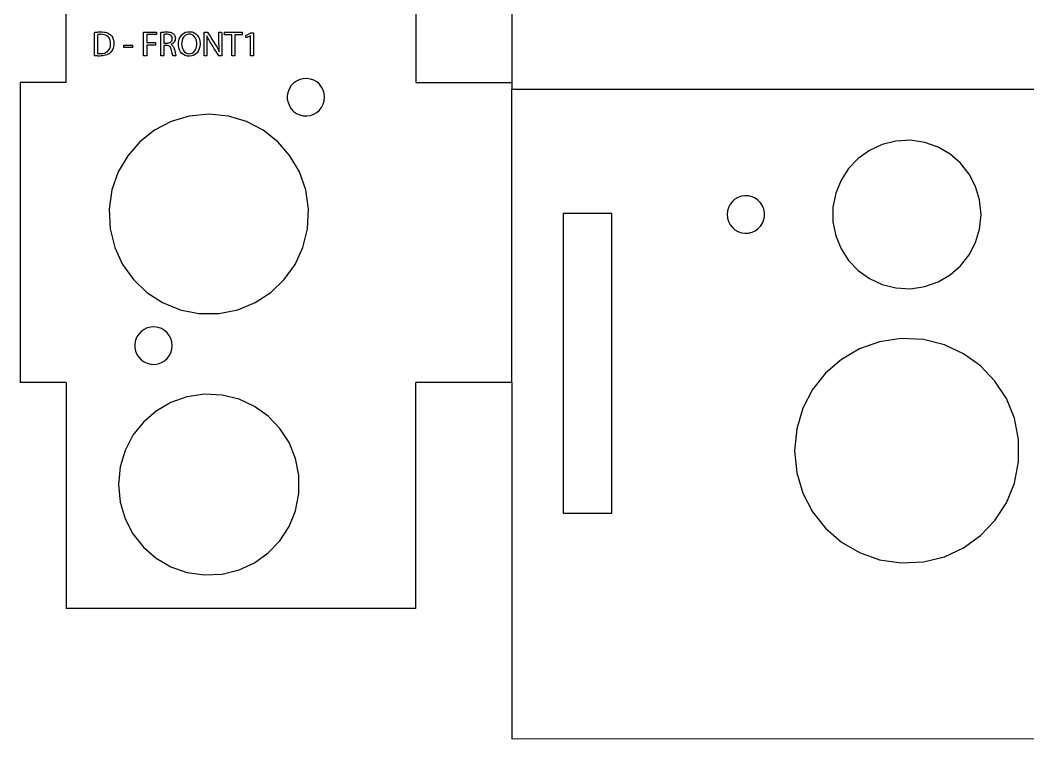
# Model space of a CAD drawing. Header units: metres. Extents: x 1590 to 2032, y 1171 to 1416.
# Drawn here: x 1592.8 to 1673.6, y 1171.2 to 1228.9 of the extents above; entities that cross this region are included whole.
import ezdxf

# ---------------------------------------------------------------- set-up
doc = ezdxf.new("R2010")
doc.units = ezdxf.units.M

msp = doc.modelspace()

# ---------------------------------------------------------------- linework, layer by layer
at = {"layer": 'COMPONENT1'}
for p, q in [((1632.23, 1251.589), (1632.23, 1223.859)), ((1596.53, 1223.859), (1596.53, 1229.78)), ((1624.53, 1229.78), (1624.53, 1223.859)), ((1592.83, 1223.859), (1592.83, 1199.849)), ((1596.53, 1223.859), (1592.83, 1223.859)), ((1614.558, 1223.62), (1614.406, 1223.385)), ((1614.751, 1223.822), (1614.558, 1223.62)), ((1614.978, 1223.985), (1614.751, 1223.822)), ((1615.234, 1224.104), (1614.978, 1223.985)), ((1615.513, 1224.173), (1615.234, 1224.104)), ((1615.81, 1224.188), (1615.513, 1224.173)), ((1616.099, 1224.145), (1615.81, 1224.188)), ((1616.367, 1224.05), (1616.099, 1224.145)), ((1616.609, 1223.908), (1616.367, 1224.05)), ((1616.82, 1223.725), (1616.609, 1223.908)), ((1616.993, 1223.506), (1616.82, 1223.725)), ((1624.53, 1223.859), (1632.23, 1223.859)), ((1632.23, 1223.859), (1632.23, 1223.375)), ((1614.298, 1223.123), (1614.242, 1222.838)), ((1614.242, 1222.838), (1614.242, 1222.541)), ((1614.406, 1223.385), (1614.298, 1223.123)), ((1617.124, 1223.257), (1616.993, 1223.506)), ((1617.206, 1222.983), (1617.124, 1223.257)), ((1617.235, 1222.69), (1617.206, 1222.983)), ((1632.23, 1223.375), (1632.23, 1223.3)), ((1632.23, 1223.225), (1632.23, 1223.3)), ((1693.895, 1223.3), (1632.23, 1223.3)), ((1632.23, 1199.849), (1632.23, 1223.225)), ((1614.242, 1222.541), (1614.298, 1222.256)), ((1614.298, 1222.256), (1614.406, 1221.994)), ((1614.406, 1221.994), (1614.558, 1221.759)), ((1616.993, 1221.873), (1617.124, 1222.122)), ((1617.124, 1222.122), (1617.206, 1222.396)), ((1617.206, 1222.396), (1617.235, 1222.69)), ((1606.389, 1221.176), (1604.927, 1220.737)), ((1607.953, 1221.329), (1606.389, 1221.176)), ((1609.518, 1221.176), (1607.953, 1221.329)), ((1610.98, 1220.737), (1609.518, 1221.176)), ((1614.558, 1221.759), (1614.751, 1221.557)), ((1614.751, 1221.557), (1614.978, 1221.394)), ((1614.978, 1221.394), (1615.234, 1221.275)), ((1615.234, 1221.275), (1615.513, 1221.206)), ((1615.513, 1221.206), (1615.81, 1221.191)), ((1615.81, 1221.191), (1616.099, 1221.234)), ((1616.099, 1221.234), (1616.367, 1221.329)), ((1616.367, 1221.329), (1616.609, 1221.471)), ((1616.609, 1221.471), (1616.82, 1221.654)), ((1616.82, 1221.654), (1616.993, 1221.873)), ((1604.927, 1220.737), (1603.597, 1220.041)), ((1612.31, 1220.041), (1610.98, 1220.737)), ((1603.597, 1220.041), (1602.43, 1219.116)), ((1613.477, 1219.116), (1612.31, 1220.041)), ((1602.43, 1219.116), (1601.453, 1217.994)), ((1614.454, 1217.994), (1613.477, 1219.116)), ((1661.908, 1218.905), (1660.892, 1218.432)), ((1663.016, 1219.18), (1661.908, 1218.905)), ((1664.192, 1219.237), (1663.016, 1219.18)), ((1665.339, 1219.068), (1664.192, 1219.237)), ((1666.404, 1218.692), (1665.339, 1219.068)), ((1601.453, 1217.994), (1600.697, 1216.702)), ((1615.21, 1216.702), (1614.454, 1217.994)), ((1660.892, 1218.432), (1659.992, 1217.785)), ((1667.364, 1218.129), (1666.404, 1218.692)), ((1668.199, 1217.403), (1667.364, 1218.129)), ((1659.992, 1217.785), (1659.228, 1216.985)), ((1668.887, 1216.534), (1668.199, 1217.403)), ((1600.697, 1216.702), (1600.191, 1215.271)), ((1615.716, 1215.271), (1615.21, 1216.702)), ((1659.228, 1216.985), (1658.622, 1216.054)), ((1669.405, 1215.546), (1668.887, 1216.534)), ((1658.622, 1216.054), (1658.197, 1215.013)), ((1669.732, 1214.459), (1669.405, 1215.546)), ((1600.191, 1215.271), (1599.963, 1213.729)), ((1615.944, 1213.729), (1615.716, 1215.271)), ((1650.632, 1214.75), (1650.364, 1214.655)), ((1650.921, 1214.793), (1650.632, 1214.75)), ((1651.218, 1214.778), (1650.921, 1214.793)), ((1651.497, 1214.709), (1651.218, 1214.778)), ((1651.753, 1214.59), (1651.497, 1214.709)), ((1658.197, 1215.013), (1657.974, 1213.885)), ((1649.738, 1214.111), (1649.607, 1213.862)), ((1649.911, 1214.33), (1649.738, 1214.111)), ((1650.122, 1214.514), (1649.911, 1214.33)), ((1650.364, 1214.655), (1650.122, 1214.514)), ((1651.98, 1214.427), (1651.753, 1214.59)), ((1652.173, 1214.225), (1651.98, 1214.427)), ((1652.325, 1213.99), (1652.173, 1214.225)), ((1652.433, 1213.728), (1652.325, 1213.99)), ((1669.845, 1213.295), (1669.732, 1214.459)), ((1599.963, 1213.729), (1600.04, 1212.147)), ((1615.867, 1212.147), (1615.944, 1213.729)), ((1640.263, 1213.375), (1636.363, 1213.375)), ((1636.363, 1213.375), (1636.363, 1189.364)), ((1640.263, 1189.364), (1640.263, 1213.375)), ((1649.525, 1213.588), (1649.496, 1213.295)), ((1649.496, 1213.295), (1649.525, 1213.001)), ((1649.607, 1213.862), (1649.525, 1213.588)), ((1652.489, 1213.443), (1652.433, 1213.728)), ((1652.433, 1212.861), (1652.489, 1213.146)), ((1652.489, 1213.146), (1652.489, 1213.443)), ((1657.974, 1213.885), (1657.974, 1212.705)), ((1669.732, 1212.131), (1669.845, 1213.295)), ((1649.525, 1213.001), (1649.607, 1212.727)), ((1649.607, 1212.727), (1649.738, 1212.478)), ((1649.738, 1212.478), (1649.911, 1212.259)), ((1651.98, 1212.163), (1652.173, 1212.364)), ((1652.173, 1212.364), (1652.325, 1212.599)), ((1652.325, 1212.599), (1652.433, 1212.861)), ((1657.974, 1212.705), (1658.197, 1211.576)), ((1600.04, 1212.147), (1600.411, 1210.657)), ((1615.496, 1210.657), (1615.867, 1212.147)), ((1649.911, 1212.259), (1650.122, 1212.076)), ((1650.122, 1212.076), (1650.364, 1211.934)), ((1650.364, 1211.934), (1650.632, 1211.839)), ((1650.632, 1211.839), (1650.921, 1211.797)), ((1650.921, 1211.797), (1651.218, 1211.811)), ((1651.218, 1211.811), (1651.497, 1211.88)), ((1651.497, 1211.88), (1651.753, 1211.999)), ((1651.753, 1211.999), (1651.98, 1212.163)), ((1658.197, 1211.576), (1658.622, 1210.535)), ((1669.405, 1211.044), (1669.732, 1212.131)), ((1668.887, 1210.055), (1669.405, 1211.044)), ((1600.411, 1210.657), (1601.046, 1209.292)), ((1614.861, 1209.292), (1615.496, 1210.657)), ((1658.622, 1210.535), (1659.228, 1209.604)), ((1668.199, 1209.186), (1668.887, 1210.055)), ((1601.046, 1209.292), (1601.916, 1208.081)), ((1613.991, 1208.081), (1614.861, 1209.292)), ((1659.228, 1209.604), (1659.992, 1208.804)), ((1667.364, 1208.46), (1668.199, 1209.186)), ((1659.992, 1208.804), (1660.892, 1208.157)), ((1666.404, 1207.898), (1667.364, 1208.46)), ((1601.916, 1208.081), (1602.991, 1207.054)), ((1612.915, 1207.054), (1613.991, 1208.081)), ((1660.892, 1208.157), (1661.908, 1207.685)), ((1661.908, 1207.685), (1663.016, 1207.409)), ((1664.192, 1207.352), (1665.339, 1207.521)), ((1665.339, 1207.521), (1666.404, 1207.898)), ((1602.991, 1207.054), (1604.244, 1206.24)), ((1611.663, 1206.24), (1612.915, 1207.054)), ((1663.016, 1207.409), (1664.192, 1207.352)), ((1604.244, 1206.24), (1605.643, 1205.668)), ((1610.264, 1205.668), (1611.663, 1206.24)), ((1605.643, 1205.668), (1607.16, 1205.368)), ((1607.16, 1205.368), (1608.747, 1205.368)), ((1608.747, 1205.368), (1610.264, 1205.668)), ((1603.016, 1204.205), (1602.76, 1204.086)), ((1603.296, 1204.274), (1603.016, 1204.205)), ((1603.593, 1204.289), (1603.296, 1204.274)), ((1603.882, 1204.246), (1603.593, 1204.289)), ((1604.15, 1204.151), (1603.882, 1204.246)), ((1602.188, 1203.486), (1602.081, 1203.224)), ((1602.341, 1203.721), (1602.188, 1203.486)), ((1602.533, 1203.923), (1602.341, 1203.721)), ((1602.76, 1204.086), (1602.533, 1203.923)), ((1604.392, 1204.009), (1604.15, 1204.151)), ((1604.603, 1203.826), (1604.392, 1204.009)), ((1604.776, 1203.607), (1604.603, 1203.826)), ((1604.906, 1203.358), (1604.776, 1203.607)), ((1602.081, 1203.224), (1602.025, 1202.939)), ((1602.025, 1202.939), (1602.025, 1202.642)), ((1602.025, 1202.642), (1602.081, 1202.357)), ((1604.989, 1203.084), (1604.906, 1203.358)), ((1605.018, 1202.791), (1604.989, 1203.084)), ((1604.989, 1202.497), (1605.018, 1202.791)), ((1661.712, 1203.108), (1660.101, 1202.538)), ((1663.446, 1203.364), (1661.712, 1203.108)), ((1665.225, 1203.277), (1663.446, 1203.364)), ((1666.902, 1202.86), (1665.225, 1203.277)), ((1668.438, 1202.146), (1666.902, 1202.86)), ((1602.081, 1202.357), (1602.188, 1202.095)), ((1602.188, 1202.095), (1602.341, 1201.86)), ((1602.341, 1201.86), (1602.533, 1201.659)), ((1604.603, 1201.755), (1604.776, 1201.974)), ((1604.776, 1201.974), (1604.906, 1202.223)), ((1604.906, 1202.223), (1604.989, 1202.497)), ((1660.101, 1202.538), (1658.648, 1201.687)), ((1669.8, 1201.167), (1668.438, 1202.146)), ((1602.533, 1201.659), (1602.76, 1201.495)), ((1602.76, 1201.495), (1603.016, 1201.376)), ((1603.016, 1201.376), (1603.296, 1201.307)), ((1603.296, 1201.307), (1603.593, 1201.292)), ((1603.593, 1201.292), (1603.882, 1201.335)), ((1603.882, 1201.335), (1604.15, 1201.43)), ((1604.15, 1201.43), (1604.392, 1201.572)), ((1604.392, 1201.572), (1604.603, 1201.755)), ((1658.648, 1201.687), (1657.385, 1200.589)), ((1670.955, 1199.957), (1669.8, 1201.167)), ((1657.385, 1200.589), (1656.345, 1199.275)), ((1596.53, 1199.849), (1592.83, 1199.849)), ((1596.53, 1199.849), (1596.53, 1181.74)), ((1632.23, 1199.849), (1624.53, 1199.849)), ((1624.53, 1181.74), (1624.53, 1199.849)), ((1632.23, 1199.849), (1632.23, 1171.295)), ((1671.871, 1198.548), (1670.955, 1199.957)), ((1606.194, 1198.698), (1604.897, 1198.239)), ((1607.592, 1198.904), (1606.194, 1198.698)), ((1609.025, 1198.834), (1607.592, 1198.904)), ((1610.375, 1198.499), (1609.025, 1198.834)), ((1656.345, 1199.275), (1655.562, 1197.78)), ((1604.897, 1198.239), (1603.726, 1197.554)), ((1611.613, 1197.923), (1610.375, 1198.499)), ((1612.71, 1197.135), (1611.613, 1197.923)), ((1655.562, 1197.78), (1655.068, 1196.135)), ((1672.514, 1196.974), (1671.871, 1198.548)), ((1603.726, 1197.554), (1602.709, 1196.669)), ((1613.641, 1196.16), (1612.71, 1197.135)), ((1672.852, 1195.267), (1672.514, 1196.974)), ((1602.709, 1196.669), (1601.871, 1195.611)), ((1614.378, 1195.025), (1613.641, 1196.16)), ((1655.068, 1196.135), (1654.895, 1194.375)), ((1601.871, 1195.611), (1601.24, 1194.406)), ((1614.897, 1193.757), (1614.378, 1195.025)), ((1672.852, 1193.482), (1672.852, 1195.267)), ((1601.24, 1194.406), (1600.842, 1193.081)), ((1615.168, 1192.382), (1614.897, 1193.757)), ((1654.895, 1194.375), (1655.068, 1192.614)), ((1600.842, 1193.081), (1600.703, 1191.663)), ((1672.514, 1191.775), (1672.852, 1193.482)), ((1615.168, 1190.944), (1615.168, 1192.382)), ((1655.068, 1192.614), (1655.562, 1190.97)), ((1600.703, 1191.663), (1600.842, 1190.245)), ((1671.871, 1190.201), (1672.514, 1191.775)), ((1614.897, 1189.569), (1615.168, 1190.944)), ((1655.562, 1190.97), (1656.345, 1189.474)), ((1600.842, 1190.245), (1601.24, 1188.92)), ((1670.955, 1188.792), (1671.871, 1190.201)), ((1601.24, 1188.92), (1601.871, 1187.715)), ((1614.378, 1188.301), (1614.897, 1189.569)), ((1636.363, 1189.364), (1640.263, 1189.364)), ((1656.345, 1189.474), (1657.385, 1188.16)), ((1613.641, 1187.166), (1614.378, 1188.301)), ((1657.385, 1188.16), (1658.648, 1187.062)), ((1669.8, 1187.582), (1670.955, 1188.792)), ((1601.871, 1187.715), (1602.709, 1186.657)), ((1668.438, 1186.603), (1669.8, 1187.582)), ((1602.709, 1186.657), (1603.726, 1185.772)), ((1612.71, 1186.191), (1613.641, 1187.166)), ((1658.648, 1187.062), (1660.101, 1186.211)), ((1666.902, 1185.889), (1668.438, 1186.603)), ((1603.726, 1185.772), (1604.897, 1185.087)), ((1611.613, 1185.403), (1612.71, 1186.191)), ((1660.101, 1186.211), (1661.712, 1185.641)), ((1661.712, 1185.641), (1663.446, 1185.386)), ((1665.225, 1185.472), (1666.902, 1185.889)), ((1604.897, 1185.087), (1606.194, 1184.628)), ((1609.025, 1184.492), (1610.375, 1184.827)), ((1610.375, 1184.827), (1611.613, 1185.403)), ((1663.446, 1185.386), (1665.225, 1185.472)), ((1606.194, 1184.628), (1607.592, 1184.422)), ((1607.592, 1184.422), (1609.025, 1184.492)), ((1624.53, 1181.74), (1596.53, 1181.74)), ((1788.894, 1171.22), (1632.23, 1171.295))]:
    msp.add_line(p, q, dxfattribs=at)
at = {"layer": 'COMPONENT9'}
for p, q in [((1598.782, 1227.877), (1598.838, 1227.886)), ((1598.782, 1227.8), (1598.782, 1227.877)), ((1598.782, 1227.595), (1598.782, 1227.8)), ((1598.838, 1227.886), (1598.897, 1227.894)), ((1598.897, 1227.894), (1598.958, 1227.901)), ((1598.958, 1227.901), (1599.021, 1227.908)), ((1599.021, 1227.908), (1599.086, 1227.913)), ((1599.047, 1227.704), (1599.027, 1227.612)), ((1599.074, 1227.708), (1599.047, 1227.704)), ((1599.104, 1227.713), (1599.074, 1227.708)), ((1599.086, 1227.913), (1599.154, 1227.916)), ((1599.137, 1227.717), (1599.104, 1227.713)), ((1599.173, 1227.72), (1599.137, 1227.717)), ((1599.154, 1227.916), (1599.223, 1227.919)), ((1599.211, 1227.722), (1599.173, 1227.72)), ((1599.252, 1227.724), (1599.211, 1227.722)), ((1599.223, 1227.919), (1599.293, 1227.92)), ((1599.296, 1227.725), (1599.252, 1227.724)), ((1599.293, 1227.92), (1599.411, 1227.917)), ((1599.424, 1227.721), (1599.296, 1227.725)), ((1599.411, 1227.917), (1599.529, 1227.907)), ((1599.588, 1227.693), (1599.424, 1227.721)), ((1599.529, 1227.907), (1599.638, 1227.889)), ((1599.729, 1227.643), (1599.588, 1227.693)), ((1599.638, 1227.889), (1599.738, 1227.864)), ((1599.846, 1227.571), (1599.729, 1227.643)), ((1599.738, 1227.864), (1599.83, 1227.833)), ((1599.83, 1227.833), (1599.913, 1227.795)), ((1599.913, 1227.795), (1599.988, 1227.75)), ((1599.988, 1227.75), (1600.056, 1227.698)), ((1600.056, 1227.698), (1600.117, 1227.64)), ((1600.117, 1227.64), (1600.172, 1227.576)), ((1602.721, 1227.906), (1603.745, 1227.906)), ((1602.721, 1226.004), (1602.721, 1227.906)), ((1603.745, 1227.7), (1602.97, 1227.7)), ((1602.97, 1227.7), (1602.97, 1227.068)), ((1603.745, 1227.906), (1603.745, 1227.7)), ((1604.099, 1227.88), (1604.154, 1227.889)), ((1604.099, 1227.78), (1604.099, 1227.88)), ((1604.099, 1227.521), (1604.099, 1227.78)), ((1604.154, 1227.889), (1604.215, 1227.897)), ((1604.215, 1227.897), (1604.28, 1227.905)), ((1604.28, 1227.905), (1604.348, 1227.911)), ((1604.358, 1227.711), (1604.344, 1227.668)), ((1604.344, 1227.668), (1604.344, 1227.585)), ((1604.348, 1227.911), (1604.418, 1227.915)), ((1604.401, 1227.718), (1604.358, 1227.711)), ((1604.428, 1227.721), (1604.401, 1227.718)), ((1604.418, 1227.915), (1604.489, 1227.918)), ((1604.458, 1227.724), (1604.428, 1227.721)), ((1604.492, 1227.726), (1604.458, 1227.724)), ((1604.489, 1227.918), (1604.56, 1227.92)), ((1604.529, 1227.727), (1604.492, 1227.726)), ((1604.569, 1227.728), (1604.529, 1227.727)), ((1604.56, 1227.92), (1604.66, 1227.917)), ((1604.642, 1227.726), (1604.569, 1227.728)), ((1604.728, 1227.715), (1604.642, 1227.726)), ((1604.66, 1227.917), (1604.757, 1227.909)), ((1604.806, 1227.694), (1604.728, 1227.715)), ((1604.757, 1227.909), (1604.843, 1227.895)), ((1604.873, 1227.663), (1604.806, 1227.694)), ((1604.843, 1227.895), (1604.921, 1227.875)), ((1604.929, 1227.621), (1604.873, 1227.663)), ((1604.921, 1227.875), (1604.99, 1227.848)), ((1604.99, 1227.848), (1605.052, 1227.816)), ((1605.052, 1227.816), (1605.106, 1227.777)), ((1605.106, 1227.777), (1605.146, 1227.738)), ((1605.146, 1227.738), (1605.18, 1227.696)), ((1605.18, 1227.696), (1605.209, 1227.65)), ((1605.209, 1227.65), (1605.232, 1227.599)), ((1605.696, 1227.582), (1605.806, 1227.712)), ((1605.806, 1227.712), (1605.939, 1227.815)), ((1605.939, 1227.815), (1606.09, 1227.888)), ((1606.095, 1227.662), (1605.996, 1227.584)), ((1606.09, 1227.888), (1606.258, 1227.93)), ((1606.212, 1227.714), (1606.095, 1227.662)), ((1606.348, 1227.738), (1606.212, 1227.714)), ((1606.258, 1227.93), (1606.44, 1227.938)), ((1606.491, 1227.73), (1606.348, 1227.738)), ((1606.44, 1227.938), (1606.616, 1227.913)), ((1606.616, 1227.69), (1606.491, 1227.73)), ((1606.616, 1227.913), (1606.775, 1227.855)), ((1606.723, 1227.623), (1606.616, 1227.69)), ((1606.775, 1227.855), (1606.914, 1227.768)), ((1606.914, 1227.768), (1607.03, 1227.654)), ((1607.03, 1227.654), (1607.124, 1227.515)), ((1607.57, 1227.897), (1607.622, 1227.906)), ((1607.57, 1227.708), (1607.57, 1227.897)), ((1607.57, 1227.344), (1607.57, 1227.708)), ((1607.622, 1227.906), (1607.681, 1227.906)), ((1607.681, 1227.906), (1607.745, 1227.906)), ((1607.745, 1227.906), (1607.801, 1227.906)), ((1607.801, 1227.906), (1607.836, 1227.906)), ((1607.836, 1227.906), (1607.929, 1227.766)), ((1607.929, 1227.766), (1608.054, 1227.567)), ((1608.766, 1227.874), (1608.767, 1227.906)), ((1608.766, 1227.753), (1608.766, 1227.874)), ((1608.766, 1227.579), (1608.766, 1227.753)), ((1608.767, 1227.906), (1608.834, 1227.906)), ((1608.834, 1227.906), (1608.888, 1227.906)), ((1608.888, 1227.906), (1608.941, 1227.906)), ((1608.941, 1227.906), (1608.981, 1227.906)), ((1608.981, 1227.906), (1608.997, 1227.775)), ((1608.997, 1227.775), (1608.997, 1227.446)), ((1609.21, 1227.697), (1609.21, 1227.906)), ((1609.21, 1227.906), (1610.617, 1227.906)), ((1609.788, 1227.697), (1609.21, 1227.697)), ((1609.788, 1226.004), (1609.788, 1227.697)), ((1610.617, 1227.697), (1610.036, 1227.697)), ((1610.036, 1227.697), (1610.036, 1226.004)), ((1610.617, 1227.906), (1610.617, 1227.697)), ((1610.908, 1227.623), (1611.309, 1227.838)), ((1611.309, 1227.838), (1611.521, 1227.838)), ((1611.521, 1227.838), (1611.521, 1226.004)), ((1598.782, 1227.304), (1598.782, 1227.595)), ((1598.782, 1226.968), (1598.782, 1227.304)), ((1598.782, 1226.63), (1598.782, 1226.968)), ((1599.027, 1227.612), (1599.027, 1227.433)), ((1599.027, 1227.433), (1599.027, 1227.191)), ((1599.027, 1227.191), (1599.027, 1226.92)), ((1599.027, 1226.92), (1599.027, 1226.653)), ((1599.939, 1227.477), (1599.846, 1227.571)), ((1600.01, 1227.365), (1599.939, 1227.477)), ((1600.057, 1227.235), (1600.01, 1227.365)), ((1600.081, 1227.087), (1600.057, 1227.235)), ((1600.06, 1226.748), (1600.083, 1226.918)), ((1600.083, 1226.918), (1600.081, 1227.087)), ((1600.172, 1227.576), (1600.22, 1227.505)), ((1600.22, 1227.505), (1600.261, 1227.428)), ((1600.261, 1227.428), (1600.294, 1227.344)), ((1600.294, 1227.344), (1600.319, 1227.252)), ((1600.333, 1226.827), (1600.315, 1226.724)), ((1600.319, 1227.252), (1600.335, 1227.154)), ((1600.343, 1226.936), (1600.333, 1226.827)), ((1600.335, 1227.154), (1600.343, 1227.048)), ((1600.343, 1227.048), (1600.343, 1226.936)), ((1601.13, 1226.676), (1601.13, 1226.856)), ((1601.13, 1226.856), (1601.827, 1226.856)), ((1601.827, 1226.856), (1601.827, 1226.676)), ((1602.97, 1227.068), (1603.686, 1227.068)), ((1603.686, 1226.865), (1602.97, 1226.865)), ((1602.97, 1226.865), (1602.97, 1226.004)), ((1603.686, 1227.068), (1603.686, 1226.865)), ((1604.099, 1227.165), (1604.099, 1227.521)), ((1604.099, 1226.774), (1604.099, 1227.165)), ((1604.344, 1227.585), (1604.344, 1227.473)), ((1604.344, 1227.473), (1604.344, 1227.348)), ((1604.344, 1227.348), (1604.344, 1227.225)), ((1604.344, 1227.225), (1604.344, 1227.118)), ((1604.344, 1227.118), (1604.344, 1227.043)), ((1604.344, 1227.043), (1604.344, 1227.014)), ((1604.344, 1227.014), (1604.382, 1227.014)), ((1604.373, 1226.828), (1604.344, 1226.82)), ((1604.344, 1226.82), (1604.344, 1226.742)), ((1604.412, 1226.828), (1604.373, 1226.828)), ((1604.382, 1227.014), (1604.42, 1227.014)), ((1604.46, 1226.828), (1604.412, 1226.828)), ((1604.42, 1227.014), (1604.465, 1227.014)), ((1604.507, 1226.828), (1604.46, 1226.828)), ((1604.465, 1227.014), (1604.51, 1227.014)), ((1604.571, 1226.828), (1604.507, 1226.828)), ((1604.51, 1227.014), (1604.55, 1227.014)), ((1604.55, 1227.014), (1604.58, 1227.014)), ((1604.614, 1226.826), (1604.571, 1226.828)), ((1604.58, 1227.014), (1604.669, 1227.018)), ((1604.695, 1226.812), (1604.614, 1226.826)), ((1604.669, 1227.018), (1604.753, 1227.034)), ((1604.753, 1227.034), (1604.827, 1227.062)), ((1604.827, 1227.062), (1604.891, 1227.1)), ((1604.891, 1227.1), (1604.943, 1227.148)), ((1604.96, 1226.936), (1604.914, 1226.918)), ((1604.914, 1226.918), (1604.986, 1226.874)), ((1604.973, 1227.568), (1604.929, 1227.621)), ((1604.943, 1227.148), (1604.983, 1227.205)), ((1605.037, 1226.977), (1604.96, 1226.936)), ((1605.004, 1227.503), (1604.973, 1227.568)), ((1604.983, 1227.205), (1605.01, 1227.271)), ((1604.986, 1226.874), (1605.035, 1226.836)), ((1605.021, 1227.427), (1605.004, 1227.503)), ((1605.01, 1227.271), (1605.023, 1227.344)), ((1605.023, 1227.344), (1605.021, 1227.427)), ((1605.035, 1226.836), (1605.078, 1226.788)), ((1605.106, 1227.029), (1605.037, 1226.977)), ((1605.166, 1227.092), (1605.106, 1227.029)), ((1605.213, 1227.165), (1605.166, 1227.092)), ((1605.248, 1227.249), (1605.213, 1227.165)), ((1605.232, 1227.599), (1605.25, 1227.545)), ((1605.266, 1227.343), (1605.248, 1227.249)), ((1605.25, 1227.545), (1605.263, 1227.488)), ((1605.263, 1227.488), (1605.269, 1227.427)), ((1605.269, 1227.427), (1605.266, 1227.343)), ((1605.516, 1226.838), (1605.517, 1227.048)), ((1605.546, 1226.646), (1605.516, 1226.838)), ((1605.517, 1227.048), (1605.548, 1227.248)), ((1605.548, 1227.248), (1605.609, 1227.427)), ((1605.609, 1227.427), (1605.696, 1227.582)), ((1605.781, 1227.095), (1605.772, 1226.946)), ((1605.772, 1226.946), (1605.782, 1226.8)), ((1605.808, 1227.237), (1605.781, 1227.095)), ((1605.853, 1227.368), (1605.808, 1227.237)), ((1605.916, 1227.485), (1605.853, 1227.368)), ((1605.996, 1227.584), (1605.916, 1227.485)), ((1606.812, 1227.533), (1606.723, 1227.623)), ((1606.883, 1227.424), (1606.812, 1227.533)), ((1606.936, 1227.302), (1606.883, 1227.424)), ((1606.971, 1227.17), (1606.936, 1227.302)), ((1606.969, 1226.737), (1606.988, 1226.886)), ((1606.988, 1227.033), (1606.971, 1227.17)), ((1606.988, 1226.886), (1606.988, 1227.033)), ((1607.124, 1227.515), (1607.193, 1227.354)), ((1607.193, 1227.354), (1607.236, 1227.173)), ((1607.25, 1226.975), (1607.233, 1226.751)), ((1607.236, 1227.173), (1607.25, 1226.975)), ((1607.57, 1226.898), (1607.57, 1227.344)), ((1607.57, 1226.464), (1607.57, 1226.898)), ((1607.793, 1227.604), (1607.789, 1227.515)), ((1607.789, 1227.515), (1607.794, 1227.4)), ((1607.84, 1227.504), (1607.793, 1227.604)), ((1607.794, 1227.4), (1607.797, 1227.283)), ((1607.797, 1227.283), (1607.799, 1227.16)), ((1607.799, 1227.16), (1607.801, 1227.03)), ((1607.801, 1227.03), (1607.801, 1226.891)), ((1607.801, 1226.891), (1607.801, 1226.802)), ((1607.892, 1227.403), (1607.84, 1227.504)), ((1607.947, 1227.301), (1607.892, 1227.403)), ((1608.006, 1227.199), (1607.947, 1227.301)), ((1608.067, 1227.096), (1608.006, 1227.199)), ((1608.054, 1227.567), (1608.198, 1227.338)), ((1608.129, 1226.994), (1608.067, 1227.096)), ((1608.169, 1226.931), (1608.129, 1226.994)), ((1608.261, 1226.784), (1608.169, 1226.931)), ((1608.198, 1227.338), (1608.331, 1227.128)), ((1608.331, 1227.128), (1608.423, 1226.982)), ((1608.423, 1226.982), (1608.464, 1226.917)), ((1608.464, 1226.917), (1608.527, 1226.813)), ((1608.766, 1227.39), (1608.766, 1227.579)), ((1608.766, 1227.226), (1608.766, 1227.39)), ((1608.766, 1227.125), (1608.766, 1227.226)), ((1608.766, 1227.04), (1608.766, 1227.125)), ((1608.767, 1226.907), (1608.766, 1227.04)), ((1608.769, 1226.78), (1608.767, 1226.907)), ((1608.997, 1227.446), (1608.997, 1227.012)), ((1608.997, 1227.012), (1608.997, 1226.566)), ((1610.956, 1227.434), (1610.908, 1227.623)), ((1611.281, 1227.607), (1610.956, 1227.434)), ((1611.281, 1226.004), (1611.281, 1227.607)), ((1598.782, 1226.33), (1598.782, 1226.63)), ((1598.782, 1226.11), (1598.782, 1226.33)), ((1598.782, 1226.012), (1598.782, 1226.11)), ((1598.821, 1226.006), (1598.782, 1226.012)), ((1599.027, 1226.653), (1599.027, 1226.421)), ((1599.027, 1226.421), (1599.027, 1226.258)), ((1599.027, 1226.258), (1599.027, 1226.196)), ((1599.027, 1226.196), (1599.077, 1226.191)), ((1599.077, 1226.191), (1599.105, 1226.189)), ((1599.105, 1226.189), (1599.135, 1226.187)), ((1599.135, 1226.187), (1599.167, 1226.186)), ((1599.167, 1226.186), (1599.2, 1226.186)), ((1599.2, 1226.186), (1599.234, 1226.185)), ((1599.234, 1226.185), (1599.268, 1226.185)), ((1599.268, 1226.185), (1599.423, 1226.193)), ((1599.423, 1226.193), (1599.587, 1226.227)), ((1599.57, 1226.019), (1599.45, 1226)), ((1599.682, 1226.046), (1599.57, 1226.019)), ((1599.587, 1226.227), (1599.728, 1226.285)), ((1599.785, 1226.081), (1599.682, 1226.046)), ((1599.728, 1226.285), (1599.847, 1226.367)), ((1599.88, 1226.124), (1599.785, 1226.081)), ((1599.847, 1226.367), (1599.942, 1226.472)), ((1599.965, 1226.175), (1599.88, 1226.124)), ((1599.942, 1226.472), (1600.013, 1226.599)), ((1600.041, 1226.234), (1599.965, 1226.175)), ((1600.013, 1226.599), (1600.06, 1226.748)), ((1600.106, 1226.299), (1600.041, 1226.234)), ((1600.163, 1226.371), (1600.106, 1226.299)), ((1600.213, 1226.45), (1600.163, 1226.371)), ((1600.255, 1226.535), (1600.213, 1226.45)), ((1600.289, 1226.626), (1600.255, 1226.535)), ((1600.315, 1226.724), (1600.289, 1226.626)), ((1601.827, 1226.676), (1601.13, 1226.676)), ((1604.099, 1226.41), (1604.099, 1226.774)), ((1604.099, 1226.133), (1604.099, 1226.41)), ((1604.108, 1226.004), (1604.099, 1226.133)), ((1604.344, 1226.027), (1604.323, 1226.004)), ((1604.344, 1226.742), (1604.344, 1226.607)), ((1604.344, 1226.607), (1604.344, 1226.441)), ((1604.344, 1226.441), (1604.344, 1226.271)), ((1604.344, 1226.271), (1604.344, 1226.124)), ((1604.344, 1226.124), (1604.344, 1226.027)), ((1604.764, 1226.785), (1604.695, 1226.812)), ((1604.822, 1226.745), (1604.764, 1226.785)), ((1604.87, 1226.691), (1604.822, 1226.745)), ((1604.909, 1226.62), (1604.87, 1226.691)), ((1604.941, 1226.532), (1604.909, 1226.62)), ((1604.965, 1226.43), (1604.941, 1226.532)), ((1604.985, 1226.338), (1604.965, 1226.43)), ((1605.005, 1226.255), (1604.985, 1226.338)), ((1605.023, 1226.183), (1605.005, 1226.255)), ((1605.041, 1226.12), (1605.023, 1226.183)), ((1605.057, 1226.069), (1605.041, 1226.12)), ((1605.071, 1226.029), (1605.057, 1226.069)), ((1605.1, 1226.004), (1605.071, 1226.029)), ((1605.078, 1226.788), (1605.115, 1226.732)), ((1605.115, 1226.732), (1605.146, 1226.667)), ((1605.146, 1226.667), (1605.172, 1226.595)), ((1605.172, 1226.595), (1605.194, 1226.51)), ((1605.194, 1226.51), (1605.219, 1226.405)), ((1605.219, 1226.405), (1605.242, 1226.31)), ((1605.242, 1226.31), (1605.263, 1226.226)), ((1605.263, 1226.226), (1605.283, 1226.153)), ((1605.283, 1226.153), (1605.302, 1226.091)), ((1605.302, 1226.091), (1605.32, 1226.042)), ((1605.32, 1226.042), (1605.337, 1226.004)), ((1605.604, 1226.474), (1605.546, 1226.646)), ((1605.687, 1226.323), (1605.604, 1226.474)), ((1605.793, 1226.197), (1605.687, 1226.323)), ((1605.782, 1226.8), (1605.81, 1226.662)), ((1605.921, 1226.096), (1605.793, 1226.197)), ((1605.81, 1226.662), (1605.857, 1226.534)), ((1605.857, 1226.534), (1605.921, 1226.42)), ((1605.921, 1226.42), (1606.003, 1226.323)), ((1606.069, 1226.024), (1605.921, 1226.096)), ((1606.003, 1226.323), (1606.102, 1226.248)), ((1606.233, 1225.983), (1606.069, 1226.024)), ((1606.102, 1226.248), (1606.216, 1226.197)), ((1606.216, 1226.197), (1606.346, 1226.175)), ((1606.346, 1226.175), (1606.483, 1226.182)), ((1606.483, 1226.182), (1606.606, 1226.219)), ((1606.738, 1226.05), (1606.581, 1225.997)), ((1606.606, 1226.219), (1606.712, 1226.282)), ((1606.712, 1226.282), (1606.802, 1226.369)), ((1606.881, 1226.133), (1606.738, 1226.05)), ((1606.802, 1226.369), (1606.876, 1226.475)), ((1606.876, 1226.475), (1606.931, 1226.599)), ((1607.005, 1226.245), (1606.881, 1226.133)), ((1606.931, 1226.599), (1606.969, 1226.737)), ((1607.107, 1226.386), (1607.005, 1226.245)), ((1607.184, 1226.555), (1607.107, 1226.386)), ((1607.233, 1226.751), (1607.184, 1226.555)), ((1607.57, 1226.135), (1607.57, 1226.464)), ((1607.57, 1226.004), (1607.57, 1226.135)), ((1607.801, 1226.037), (1607.8, 1226.004)), ((1607.801, 1226.802), (1607.801, 1226.699)), ((1607.801, 1226.699), (1607.801, 1226.531)), ((1607.801, 1226.531), (1607.801, 1226.338)), ((1607.801, 1226.338), (1607.801, 1226.16)), ((1607.801, 1226.16), (1607.801, 1226.037)), ((1608.393, 1226.573), (1608.261, 1226.784)), ((1608.536, 1226.344), (1608.393, 1226.573)), ((1608.527, 1226.813), (1608.586, 1226.711)), ((1608.661, 1226.144), (1608.536, 1226.344)), ((1608.586, 1226.711), (1608.642, 1226.612)), ((1608.642, 1226.612), (1608.694, 1226.515)), ((1608.753, 1226.004), (1608.661, 1226.144)), ((1608.694, 1226.515), (1608.742, 1226.42)), ((1608.742, 1226.42), (1608.786, 1226.326)), ((1608.773, 1226.658), (1608.769, 1226.78)), ((1608.779, 1226.539), (1608.773, 1226.658)), ((1608.787, 1226.419), (1608.779, 1226.539)), ((1608.786, 1226.326), (1608.787, 1226.419)), ((1608.997, 1226.013), (1608.95, 1226.004)), ((1608.997, 1226.566), (1608.997, 1226.202)), ((1608.997, 1226.202), (1608.997, 1226.013)), ((1598.87, 1226.001), (1598.821, 1226.006)), ((1598.92, 1225.997), (1598.87, 1226.001)), ((1598.973, 1225.994), (1598.92, 1225.997)), ((1599.028, 1225.991), (1598.973, 1225.994)), ((1599.085, 1225.989), (1599.028, 1225.991)), ((1599.146, 1225.988), (1599.085, 1225.989)), ((1599.209, 1225.988), (1599.146, 1225.988)), ((1599.323, 1225.99), (1599.209, 1225.988)), ((1599.45, 1226), (1599.323, 1225.99)), ((1602.97, 1226.004), (1602.721, 1226.004)), ((1604.14, 1226.004), (1604.108, 1226.004)), ((1604.185, 1226.004), (1604.14, 1226.004)), ((1604.236, 1226.004), (1604.185, 1226.004)), ((1604.285, 1226.004), (1604.236, 1226.004)), ((1604.323, 1226.004), (1604.285, 1226.004)), ((1605.138, 1226.004), (1605.1, 1226.004)), ((1605.187, 1226.004), (1605.138, 1226.004)), ((1605.24, 1226.004), (1605.187, 1226.004)), ((1605.288, 1226.004), (1605.24, 1226.004)), ((1605.337, 1226.004), (1605.288, 1226.004)), ((1606.411, 1225.974), (1606.233, 1225.983)), ((1606.581, 1225.997), (1606.411, 1225.974)), ((1607.626, 1226.004), (1607.57, 1226.004)), ((1607.679, 1226.004), (1607.626, 1226.004)), ((1607.733, 1226.004), (1607.679, 1226.004)), ((1607.8, 1226.004), (1607.733, 1226.004)), ((1608.785, 1226.004), (1608.753, 1226.004)), ((1608.836, 1226.004), (1608.785, 1226.004)), ((1608.895, 1226.004), (1608.836, 1226.004)), ((1608.95, 1226.004), (1608.895, 1226.004)), ((1610.036, 1226.004), (1609.788, 1226.004)), ((1611.521, 1226.004), (1611.281, 1226.004))]:
    msp.add_line(p, q, dxfattribs=at)

doc.saveas('drawing.dxf')
